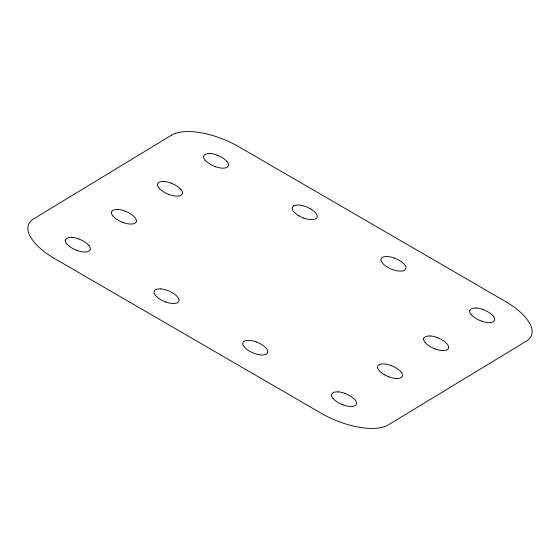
<?xml version="1.0" encoding="UTF-8"?>
<svg xmlns="http://www.w3.org/2000/svg" width="560" height="560" viewBox="0 0 560 560"><rect width="100%" height="100%" fill="white"/><g stroke="black" fill="none" stroke-linecap="round" stroke-linejoin="round"><path stroke-width="0.84" d="M267.722 352.233A13.258 5.663 22.5 0 1 266.357 354.095A13.265 5.67 22.5 0 1 261.24 354.956A13.356 5.705 22.5 0 1 254.275 353.388A13.258 5.663 22.5 0 1 249.508 351.155A13.258 5.663 22.5 0 1 244.293 346.962A13.356 5.705 22.5 0 1 242.809 343.091A13.258 5.663 22.5 0 1 249.284 340.417A13.356 5.705 22.5 0 1 256.228 341.894M266.259 348.39A13.258 5.663 22.5 0 0 261.037 344.197A13.258 5.663 22.5 0 0 256.2 341.971M266.266 348.348A13.356 5.705 22.5 0 1 267.75 352.219M343.063 404.866A13.258 5.663 22.5 0 1 333.116 398.468M331.646 394.625A13.258 5.663 22.5 0 1 338.107 391.916M345.023 393.477A13.258 5.663 22.5 0 1 354.97 399.882A13.363 5.712 22.5 0 1 356.468 403.697A13.258 5.663 22.5 0 1 349.979 406.427A13.363 5.712 22.5 0 1 342.993 404.873M332.955 398.419A13.363 5.712 22.5 0 1 331.471 394.548M337.981 391.811A13.363 5.712 22.5 0 1 344.946 393.379M76.916 250.418A13.258 5.663 22.5 0 1 66.969 244.013M65.499 240.177A13.258 5.663 22.5 0 1 71.967 237.468M78.883 239.022A13.258 5.663 22.5 0 1 88.83 245.427M76.846 250.418A13.363 5.712 22.5 0 0 83.811 251.986A13.258 5.663 22.5 0 0 90.293 249.263A13.363 5.712 22.5 0 0 88.837 245.378M66.808 243.964A13.363 5.712 22.5 0 1 65.324 240.093M71.834 237.356A13.363 5.712 22.5 0 1 78.799 238.924M165.627 301.896A13.258 5.67 22.5 0 1 160.853 299.67A13.251 5.663 22.5 0 1 155.575 295.477A13.356 5.705 22.5 0 1 154.098 291.613A13.265 5.67 22.5 0 1 160.559 288.904M165.564 301.903A13.356 5.705 22.5 0 0 172.529 303.471A13.258 5.67 22.5 0 0 179.011 300.748A13.356 5.705 22.5 0 0 177.527 296.877A13.258 5.67 22.5 0 0 172.319 292.712A13.251 5.663 22.5 0 0 167.538 290.458A13.356 5.705 22.5 0 0 160.601 288.876M402.5 375.767A13.258 5.663 22.5 0 1 396.039 378.476M389.116 376.922A13.258 5.663 22.5 0 1 384.349 374.689M396.018 378.49A13.356 5.705 22.5 0 1 389.053 376.922M401.037 371.889A13.356 5.705 22.5 0 1 402.528 375.753M384.286 374.696A13.265 5.67 22.5 0 1 379.064 370.496A13.356 5.705 22.5 0 1 377.538 366.604A13.265 5.67 22.5 0 1 384.062 363.944A13.356 5.705 22.5 0 1 391.027 365.477M390.985 365.505A13.265 5.67 22.5 0 1 400.939 371.91M448.56 347.823A13.258 5.663 22.5 0 1 442.099 350.532M435.183 348.971A13.258 5.663 22.5 0 1 425.236 342.573M423.766 338.73A13.258 5.663 22.5 0 1 430.227 336.021M437.143 337.582A13.258 5.663 22.5 0 1 447.09 343.98A13.363 5.712 22.5 0 1 448.588 347.802M442.078 350.539A13.363 5.712 22.5 0 1 435.113 348.978M425.075 342.517A13.363 5.712 22.5 0 1 423.591 338.653M430.101 335.916A13.363 5.712 22.5 0 1 437.066 337.484M136.36 221.319A13.258 5.663 22.5 0 1 129.892 224.028A13.356 5.705 22.5 0 1 122.906 222.474M122.976 222.467A13.258 5.663 22.5 0 1 113.029 216.069M111.559 212.226A13.258 5.663 22.5 0 1 118.02 209.517M124.943 211.078A13.258 5.663 22.5 0 1 134.883 217.476A13.356 5.705 22.5 0 1 136.381 221.305M112.882 216.02A13.356 5.705 22.5 0 1 111.398 212.149M117.901 209.419A13.356 5.705 22.5 0 1 124.866 210.98M182.42 193.368A13.251 5.663 22.5 0 1 175.959 196.077A13.363 5.712 22.5 0 1 168.966 194.523M169.043 194.523A13.251 5.663 22.5 0 1 159.096 188.118M180.95 189.532A13.251 5.663 22.5 0 0 175.735 185.339A13.265 5.67 22.5 0 0 170.891 183.078M158.984 188.097A13.356 5.705 22.5 0 1 157.5 184.233A13.265 5.67 22.5 0 1 163.968 181.524M164.003 181.496A13.356 5.705 22.5 0 1 170.968 183.064M181.006 189.511A13.356 5.705 22.5 0 1 182.49 193.382M481.243 321.027A13.258 5.663 22.5 0 1 471.289 314.622M469.819 310.779A13.258 5.663 22.5 0 1 476.287 308.07M483.203 309.631A13.258 5.663 22.5 0 1 493.157 316.036M481.173 321.027A13.363 5.712 22.5 0 0 488.138 322.595A13.258 5.663 22.5 0 0 494.62 319.872A13.363 5.712 22.5 0 0 493.164 315.987M471.135 314.573A13.363 5.712 22.5 0 1 469.651 310.702M476.161 307.965A13.363 5.712 22.5 0 1 483.126 309.533M394.387 258.132A13.258 5.663 22.5 0 1 399.154 260.358M394.436 258.097A13.356 5.705 22.5 0 0 387.478 256.529A13.258 5.663 22.5 0 0 381.003 259.28A13.356 5.705 22.5 0 0 382.473 263.123A13.258 5.663 22.5 0 0 387.695 267.316A13.258 5.663 22.5 0 0 392.462 269.542A13.356 5.705 22.5 0 0 399.427 271.11A13.265 5.67 22.5 0 0 405.909 268.387A13.356 5.705 22.5 0 0 404.446 264.509A13.258 5.663 22.5 0 0 399.21 260.33M303.807 218.057A13.265 5.67 22.5 0 1 299.033 215.824M310.499 208.866A13.265 5.67 22.5 0 1 315.721 213.059A13.356 5.705 22.5 0 1 317.191 216.902A13.265 5.67 22.5 0 1 310.73 219.611A13.356 5.705 22.5 0 1 303.744 218.057M293.713 211.61A13.356 5.705 22.5 0 1 292.229 207.739M298.977 215.831A13.251 5.663 22.5 0 1 293.762 211.638M292.292 207.795A13.251 5.663 22.5 0 1 293.657 205.933M293.65 205.905A13.265 5.67 22.5 0 1 298.76 205.044A13.356 5.705 22.5 0 1 305.697 206.57A13.251 5.663 22.5 0 1 310.492 208.845M228.48 165.424A13.258 5.663 22.5 0 1 222.019 168.133A13.363 5.712 22.5 0 1 215.033 166.579M215.096 166.572A13.258 5.663 22.5 0 1 205.149 160.167M203.679 156.331A13.258 5.663 22.5 0 1 210.14 153.622M217.063 155.176A13.258 5.663 22.5 0 1 227.01 161.581M204.995 160.118A13.363 5.712 22.5 0 1 203.504 156.254M210.014 153.517A13.363 5.712 22.5 0 1 216.986 155.085M227.017 161.539A13.363 5.712 22.5 0 1 228.508 165.403M171.661 135.107L33.481 218.953A53.039 22.666 22.5 0 0 28.175 231.161A53.424 22.834 22.5 0 0 39.354 247.548A53.039 22.666 22.5 0 0 54.803 258.671L320.95 413.119A53.039 22.666 22.5 0 0 349.685 425.131A53.424 22.834 22.5 0 0 375.886 428.302A53.039 22.666 22.5 0 0 388.339 424.886L526.519 341.047A53.046 22.666 22.5 0 0 531.825 328.839A53.431 22.834 22.5 0 0 520.646 312.452A53.032 22.666 22.5 0 0 505.197 301.329L239.05 146.874A53.032 22.666 22.5 0 0 210.315 134.869A53.431 22.834 22.5 0 0 184.114 131.698A53.046 22.666 22.5 0 0 171.661 135.114"/></g></svg>
